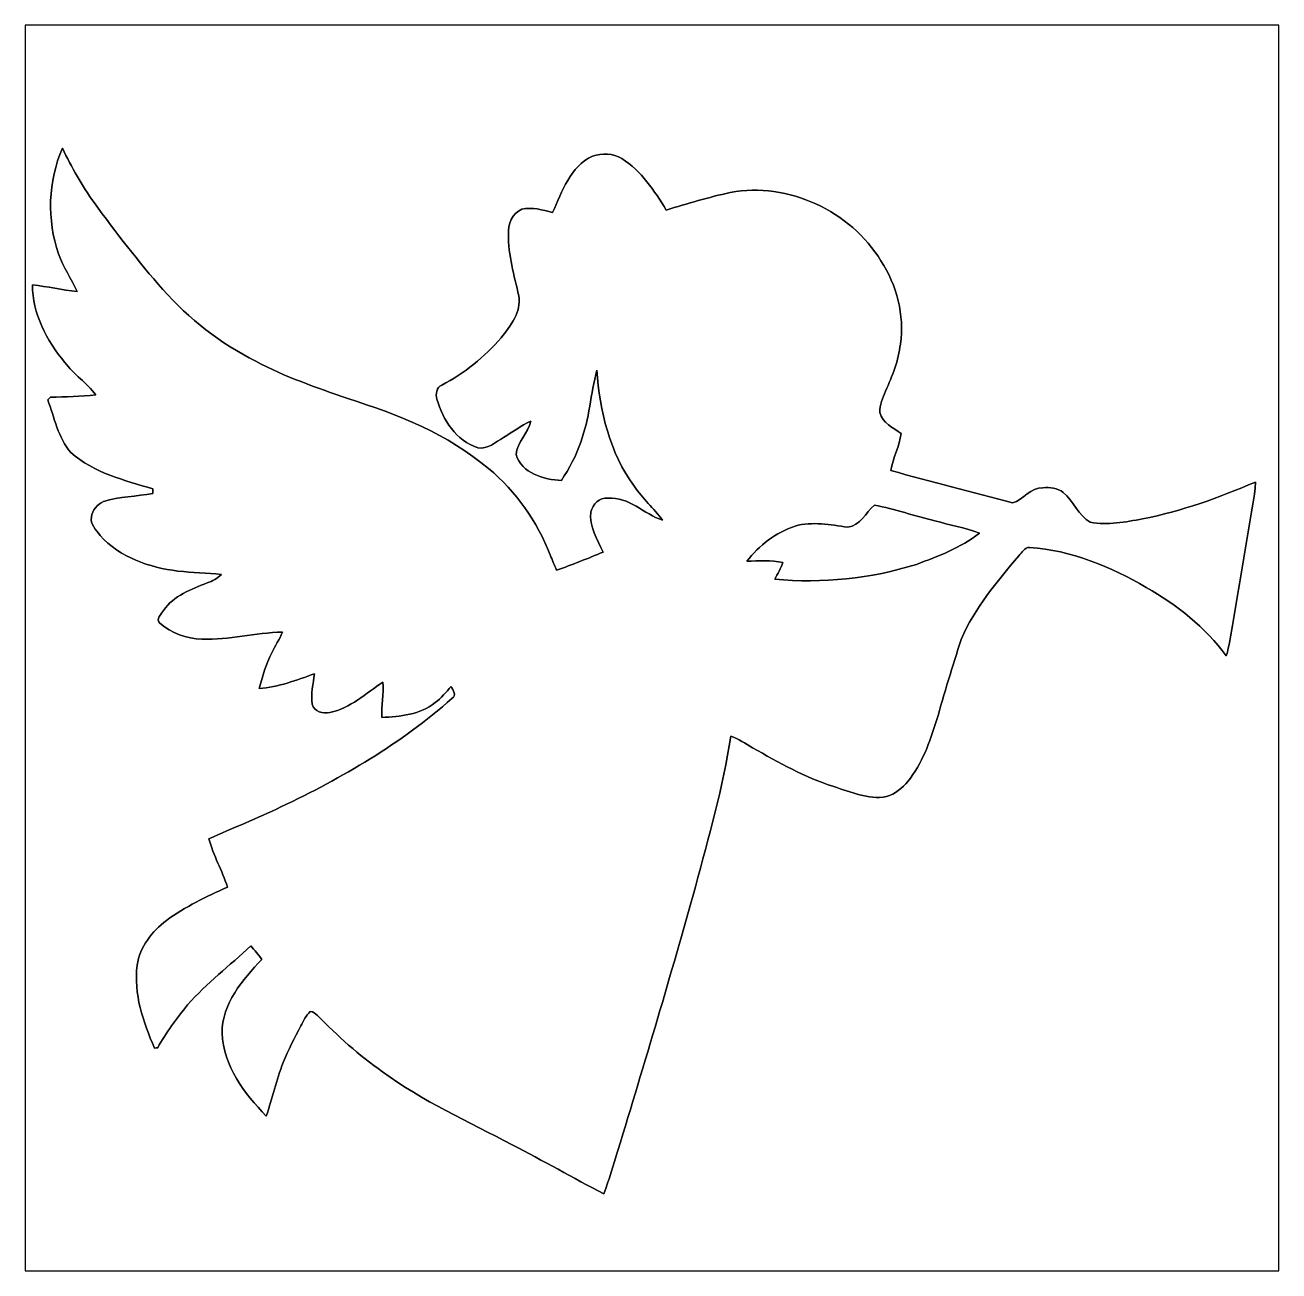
# Model space of a CAD drawing. Header units: centimetres. Extents: x -16.8 to 16.8, y -16.7 to 16.7.
import ezdxf

# ---------------------------------------------------------------- set-up
doc = ezdxf.new("R2010")
doc.units = ezdxf.units.CM
doc.header["$MEASUREMENT"] = 0
doc.layers.add('Layer 1', color=7, linetype='Continuous')

msp = doc.modelspace()

# ---------------------------------------------------------------- linework, layer by layer
at = {"layer": 'Layer 1', "color": 7}
for points, knots in [([(-16.77458, 16.66875), (-16.77458, 16.66875), (16.77458, 16.66875), (16.77458, 16.66875), (16.77458, 16.66875), (16.77458, 16.66875), (16.77458, -16.66875), (16.77458, -16.66875), (16.77458, -16.66875), (16.77458, -16.66875), (-16.77458, -16.66875), (-16.77458, -16.66875), (-16.77458, -16.66875), (-16.77458, -16.66875), (-16.77458, 16.66875), (-16.77458, 16.66875), (-16.77458, 16.66875), (-16.77458, 16.66875), (-16.77458, 16.66875), (-16.77458, 16.66875)], [0, 0, 0, 0, 0.16666667, 0.16666667, 0.16666667, 0.16666667, 0.33333333, 0.33333333, 0.33333333, 0.33333333, 0.5, 0.5, 0.5, 0.5, 0.66666667, 0.66666667, 0.66666667, 0.66666667, 1, 1, 1, 1]), ([(-15.87888, 10.54347), (-15.74871, 10.1921), (-15.54268, 9.87637), (-15.37935, 9.54052), (-15.37935, 9.54052), (-15.78222, 9.58039), (-16.17768, 9.66823), (-16.57844, 9.7222), (-16.57844, 9.7222), (-16.5795, 8.94891), (-16.19779, 8.22396), (-15.71413, 7.64046), (-15.71413, 7.64046), (-15.46119, 7.32649), (-15.13064, 7.08625), (-14.87734, 6.77263), (-14.87734, 6.77263), (-15.28269, 6.72712), (-15.69014, 6.71795), (-16.0976, 6.7116), (-16.0976, 6.7116), (-16.12124, 6.68902), (-16.14488, 6.66679), (-16.16851, 6.64422), (-16.16851, 6.64422), (-15.9893, 6.16373), (-15.89334, 5.62716), (-15.54727, 5.23099), (-15.54727, 5.23099), (-14.93661, 4.68136), (-14.1164, 4.49192), (-13.35264, 4.25697), (-13.35264, 4.25697), (-13.35264, 4.22593), (-13.35229, 4.16348), (-13.35229, 4.13209), (-13.35229, 4.13209), (-13.79396, 4.05483), (-14.25081, 4.05624), (-14.68014, 3.91619), (-14.68014, 3.91619), (-14.83854, 3.83787), (-14.98247, 3.68759), (-15.00152, 3.50555), (-15.00152, 3.50555), (-15.03962, 3.30412), (-14.87276, 3.16159), (-14.76657, 3.01378), (-14.76657, 3.01378), (-14.23811, 2.42605), (-13.45212, 2.15194), (-12.68448, 2.05987), (-12.68448, 2.05987), (-12.29819, 2.01436), (-11.90837, 2.01789), (-11.52278, 1.96497), (-11.52278, 1.96497), (-11.63144, 1.86408), (-11.76196, 1.7907), (-11.90166, 1.74096), (-11.90166, 1.74096), (-12.3317, 1.57727), (-12.79701, 1.39841), (-13.06901, 1.00401), (-13.06901, 1.00401), (-13.12122, 0.91722), (-13.2902, 0.76306), (-13.16496, 0.66428), (-13.16496, 0.66428), (-12.86157, 0.38806), (-12.44776, 0.25612), (-12.04313, 0.23601), (-12.04313, 0.23601), (-11.31782, 0.20814), (-10.6105, 0.41134), (-9.88766, 0.42439), (-9.88766, 0.42439), (-9.96668, 0.23283), (-10.08168, 0.05962), (-10.17305, -0.12594), (-10.17305, -0.12594), (-10.33039, -0.42792), (-10.42141, -0.75777), (-10.51172, -1.08479), (-10.51172, -1.08479), (-9.99596, -1.0474), (-9.51124, -0.86043), (-9.02935, -0.68862), (-9.02935, -0.68862), (-9.06533, -0.95744), (-9.138, -1.2319), (-9.09038, -1.5046), (-9.09038, -1.5046), (-9.04311, -1.70744), (-8.79898, -1.76918), (-8.61942, -1.72473), (-8.61942, -1.72473), (-8.06803, -1.61466), (-7.65422, -1.2125), (-7.2009, -0.91193), (-7.2009, -0.91193), (-7.17479, -1.22802), (-7.23794, -1.54305), (-7.22877, -1.85914), (-7.22877, -1.85914), (-6.73911, -1.83092), (-6.19866, -1.78717), (-5.80531, -1.4605), (-5.80531, -1.4605), (-5.63457, -1.3462), (-5.51356, -1.17722), (-5.37316, -1.03046), (-5.37316, -1.03046), (-5.33224, -1.12924), (-5.21441, -1.27564), (-5.3527, -1.34902), (-5.3527, -1.34902), (-6.70878, -2.55623), (-8.29522, -3.47592), (-9.92858, -4.25379), (-9.92858, -4.25379), (-10.55829, -4.56494), (-11.21551, -4.81365), (-11.85439, -5.10364), (-11.85439, -5.10364), (-11.73551, -5.55166), (-11.50303, -5.95736), (-11.35944, -6.39621), (-11.35944, -6.39621), (-11.92318, -6.65551), (-12.49292, -6.91974), (-12.99386, -7.29086), (-12.99386, -7.29086), (-13.37628, -7.58578), (-13.70683, -7.99324), (-13.77456, -8.48501), (-13.77456, -8.48501), (-13.87793, -9.25266), (-13.61264, -10.00901), (-13.31383, -10.70575), (-13.31383, -10.70575), (-13.29196, -10.70398), (-13.24822, -10.70046), (-13.22634, -10.69869), (-13.22634, -10.69869), (-12.9988, -10.29123), (-12.72752, -9.90776), (-12.42483, -9.55287), (-12.42483, -9.55287), (-11.91966, -8.9662), (-11.30018, -8.49806), (-10.73468, -7.97384), (-10.73468, -7.97384), (-10.63343, -8.09061), (-10.53289, -8.20843), (-10.43975, -8.33191), (-10.43975, -8.33191), (-10.95304, -8.88012), (-11.50691, -9.50948), (-11.50408, -10.30711), (-11.50408, -10.30711), (-11.47233, -11.182), (-10.90542, -11.91824), (-10.32122, -12.52361), (-10.32122, -12.52361), (-10.15506, -12.05054), (-10.05981, -11.55453), (-9.86473, -11.09169), (-9.86473, -11.09169), (-9.73843, -10.75196), (-9.55851, -10.43623), (-9.39377, -10.11484), (-9.39377, -10.11484), (-9.3151, -9.98502), (-9.26818, -9.82521), (-9.14259, -9.72996), (-9.14259, -9.72996), (-9.06286, -9.70986), (-9.00924, -9.79135), (-8.95315, -9.83403), (-8.95315, -9.83403), (-8.41199, -10.37837), (-7.84472, -10.90119), (-7.21289, -11.33969), (-7.21289, -11.33969), (-6.13445, -12.12391), (-4.91384, -12.67531), (-3.7398, -13.29584), (-3.7398, -13.29584), (-2.91536, -13.71988), (-2.10891, -14.17743), (-1.2894, -14.60994), (-1.2894, -14.60994), (-1.15076, -14.22647), (-1.03188, -13.83594), (-0.91299, -13.44648), (-0.91299, -13.44648), (-0.19473, -11.10192), (0.50306, -8.75065), (1.16381, -6.38881), (1.16381, -6.38881), (1.51765, -5.05531), (1.90041, -3.72463), (2.10749, -2.35797), (2.10749, -2.35797), (2.31704, -2.43134), (2.50261, -2.55588), (2.69275, -2.66806), (2.69275, -2.66806), (3.38914, -3.06599), (4.09399, -3.46075), (4.86092, -3.70911), (4.86092, -3.70911), (5.31707, -3.84775), (5.78485, -4.06859), (6.27345, -3.97757), (6.27345, -3.97757), (6.50769, -3.9183), (6.69396, -3.74615), (6.84883, -3.56905), (6.84883, -3.56905), (7.22665, -3.09351), (7.43514, -2.5146), (7.614, -1.94134), (7.614, -1.94134), (7.81826, -1.2132), (8.04086, -0.49036), (8.2737, 0.22895), (8.2737, 0.22895), (8.63424, 1.0668), (9.22867, 1.77377), (9.81216, 2.46451), (9.81216, 2.46451), (9.8993, 2.54741), (9.97162, 2.69416), (10.10391, 2.69169), (10.10391, 2.69169), (11.21516, 2.61373), (12.27314, 2.17946), (13.22634, 1.62172), (13.22634, 1.62172), (14.04373, 1.15111), (14.80291, 0.55527), (15.36629, -0.20814), (15.36629, -0.20814), (15.45026, 0.05503), (15.48447, 0.3302), (15.52963, 0.60149), (15.52963, 0.60149), (15.67427, 1.45486), (15.82314, 2.30752), (15.95826, 3.1623), (15.95826, 3.1623), (16.02634, 3.58775), (16.129, 4.00967), (16.14629, 4.44183), (16.14629, 4.44183), (15.17403, 4.02061), (14.16932, 3.66289), (13.12862, 3.45475), (13.12862, 3.45475), (12.66754, 3.3715), (12.19235, 3.28119), (11.72527, 3.36444), (11.72527, 3.36444), (11.40354, 3.54542), (11.28607, 3.93524), (11.00349, 4.16031), (11.00349, 4.16031), (10.8518, 4.28131), (10.64754, 4.30953), (10.45986, 4.28554), (10.45986, 4.28554), (10.12966, 4.30742), (9.94234, 3.96416), (9.64953, 3.88267), (9.64953, 3.88267), (8.56544, 4.17865), (7.46972, 4.43971), (6.38916, 4.75121), (6.38916, 4.75121), (6.45548, 5.08952), (6.6167, 5.40173), (6.66715, 5.74358), (6.66715, 5.74358), (6.44701, 5.88574), (6.1655, 6.02721), (6.09388, 6.30132), (6.09388, 6.30132), (6.09353, 6.50134), (6.17679, 6.69114), (6.24911, 6.87423), (6.24911, 6.87423), (6.43079, 7.27569), (6.60012, 7.6902), (6.64527, 8.13259), (6.64527, 8.13259), (6.76028, 8.90623), (6.55108, 9.70809), (6.12634, 10.35861), (6.12634, 10.35861), (5.31107, 11.69776), (3.64419, 12.4774), (2.0955, 12.18882), (2.0955, 12.18882), (1.51694, 12.06253), (0.94897, 11.89179), (0.38276, 11.71928), (0.38276, 11.71928), (0.06315, 12.23645), (-0.28222, 12.76597), (-0.80927, 13.09441), (-0.80927, 13.09441), (-1.03928, 13.24187), (-1.33914, 13.24822), (-1.59244, 13.16284), (-1.59244, 13.16284), (-2.19004, 12.88344), (-2.40383, 12.21352), (-2.661, 11.65719), (-2.661, 11.65719), (-2.93053, 11.72034), (-3.20851, 11.80853), (-3.4858, 11.73939), (-3.4858, 11.73939), (-3.74721, 11.6392), (-3.84916, 11.33299), (-3.84351, 11.0744), (-3.84351, 11.0744), (-3.84669, 10.51172), (-3.68653, 9.96703), (-3.56341, 9.4234), (-3.56341, 9.4234), (-3.49356, 8.99054), (-3.78284, 8.61977), (-4.03472, 8.30368), (-4.03472, 8.30368), (-4.48628, 7.79321), (-5.0165, 7.34483), (-5.62575, 7.03368), (-5.62575, 7.03368), (-5.77744, 6.98324), (-5.79191, 6.78956), (-5.7531, 6.6608), (-5.7531, 6.6608), (-5.60246, 6.10164), (-5.23487, 5.54567), (-4.66231, 5.35728), (-4.66231, 5.35728), (-4.39596, 5.31213), (-4.18571, 5.50757), (-3.9751, 5.6321), (-3.9751, 5.6321), (-3.73133, 5.77568), (-3.50379, 5.9503), (-3.24591, 6.06919), (-3.24591, 6.06919), (-3.31646, 5.74851), (-3.61174, 5.50862), (-3.6382, 5.18019), (-3.6382, 5.18019), (-3.48403, 4.67007), (-2.8956, 4.50956), (-2.42217, 4.48134), (-2.42217, 4.48134), (-2.21791, 4.80624), (-2.02353, 5.14138), (-1.90782, 5.50968), (-1.90782, 5.50968), (-1.67464, 6.13093), (-1.64183, 6.79979), (-1.47461, 7.43761), (-1.47461, 7.43761), (-1.40229, 6.3433), (-1.13136, 5.22111), (-0.47131, 4.32541), (-0.47131, 4.32541), (-0.25083, 3.99944), (0.04621, 3.73698), (0.28081, 3.4223), (0.28081, 3.4223), (-0.21908, 3.58105), (-0.61207, 4.058), (-1.1811, 4.00509), (-1.1811, 4.00509), (-1.41323, 4.0446), (-1.57586, 3.83893), (-1.63795, 3.64525), (-1.63795, 3.64525), (-1.68769, 3.24944), (-1.46262, 2.90795), (-1.30563, 2.56434), (-1.30563, 2.56434), (-1.71979, 2.39959), (-2.13078, 2.22391), (-2.55517, 2.08598), (-2.55517, 2.08598), (-2.61479, 2.22074), (-2.66982, 2.35797), (-2.7245, 2.49449), (-2.7245, 2.49449), (-3.07128, 3.38243), (-3.63502, 4.19065), (-4.37127, 4.79954), (-4.37127, 4.79954), (-5.45571, 5.71888), (-6.79873, 6.25792), (-8.14282, 6.67279), (-8.14282, 6.67279), (-8.97396, 6.97406), (-9.82133, 7.24958), (-10.60133, 7.67221), (-10.60133, 7.67221), (-11.54324, 8.1467), (-12.39167, 8.80251), (-13.08911, 9.59344), (-13.08911, 9.59344), (-13.73858, 10.33815), (-14.34783, 11.11814), (-14.92568, 11.91966), (-14.92568, 11.91966), (-15.25411, 12.37544), (-15.53104, 12.86475), (-15.77234, 13.37169), (-15.77234, 13.37169), (-16.16851, 12.48657), (-16.19038, 11.45752), (-15.87888, 10.54347)], [0, 0, 0, 0, 0.00925926, 0.00925926, 0.00925926, 0.00925926, 0.01851852, 0.01851852, 0.01851852, 0.01851852, 0.02777778, 0.02777778, 0.02777778, 0.02777778, 0.03703704, 0.03703704, 0.03703704, 0.03703704, 0.0462963, 0.0462963, 0.0462963, 0.0462963, 0.05555556, 0.05555556, 0.05555556, 0.05555556, 0.06481481, 0.06481481, 0.06481481, 0.06481481, 0.07407407, 0.07407407, 0.07407407, 0.07407407, 0.08333333, 0.08333333, 0.08333333, 0.08333333, 0.09259259, 0.09259259, 0.09259259, 0.09259259, 0.10185185, 0.10185185, 0.10185185, 0.10185185, 0.11111111, 0.11111111, 0.11111111, 0.11111111, 0.12037037, 0.12037037, 0.12037037, 0.12037037, 0.12962963, 0.12962963, 0.12962963, 0.12962963, 0.13888889, 0.13888889, 0.13888889, 0.13888889, 0.14814815, 0.14814815, 0.14814815, 0.14814815, 0.15740741, 0.15740741, 0.15740741, 0.15740741, 0.16666667, 0.16666667, 0.16666667, 0.16666667, 0.17592593, 0.17592593, 0.17592593, 0.17592593, 0.18518519, 0.18518519, 0.18518519, 0.18518519, 0.19444444, 0.19444444, 0.19444444, 0.19444444, 0.2037037, 0.2037037, 0.2037037, 0.2037037, 0.21296296, 0.21296296, 0.21296296, 0.21296296, 0.22222222, 0.22222222, 0.22222222, 0.22222222, 0.23148148, 0.23148148, 0.23148148, 0.23148148, 0.24074074, 0.24074074, 0.24074074, 0.24074074, 0.25, 0.25, 0.25, 0.25, 0.25925926, 0.25925926, 0.25925926, 0.25925926, 0.26851852, 0.26851852, 0.26851852, 0.26851852, 0.27777778, 0.27777778, 0.27777778, 0.27777778, 0.28703704, 0.28703704, 0.28703704, 0.28703704, 0.2962963, 0.2962963, 0.2962963, 0.2962963, 0.30555556, 0.30555556, 0.30555556, 0.30555556, 0.31481481, 0.31481481, 0.31481481, 0.31481481, 0.32407407, 0.32407407, 0.32407407, 0.32407407, 0.33333333, 0.33333333, 0.33333333, 0.33333333, 0.34259259, 0.34259259, 0.34259259, 0.34259259, 0.35185185, 0.35185185, 0.35185185, 0.35185185, 0.36111111, 0.36111111, 0.36111111, 0.36111111, 0.37037037, 0.37037037, 0.37037037, 0.37037037, 0.37962963, 0.37962963, 0.37962963, 0.37962963, 0.38888889, 0.38888889, 0.38888889, 0.38888889, 0.39814815, 0.39814815, 0.39814815, 0.39814815, 0.40740741, 0.40740741, 0.40740741, 0.40740741, 0.41666667, 0.41666667, 0.41666667, 0.41666667, 0.42592593, 0.42592593, 0.42592593, 0.42592593, 0.43518519, 0.43518519, 0.43518519, 0.43518519, 0.44444444, 0.44444444, 0.44444444, 0.44444444, 0.4537037, 0.4537037, 0.4537037, 0.4537037, 0.46296296, 0.46296296, 0.46296296, 0.46296296, 0.47222222, 0.47222222, 0.47222222, 0.47222222, 0.48148148, 0.48148148, 0.48148148, 0.48148148, 0.49074074, 0.49074074, 0.49074074, 0.49074074, 0.5, 0.5, 0.5, 0.5, 0.50925926, 0.50925926, 0.50925926, 0.50925926, 0.51851852, 0.51851852, 0.51851852, 0.51851852, 0.52777778, 0.52777778, 0.52777778, 0.52777778, 0.53703704, 0.53703704, 0.53703704, 0.53703704, 0.5462963, 0.5462963, 0.5462963, 0.5462963, 0.55555556, 0.55555556, 0.55555556, 0.55555556, 0.56481481, 0.56481481, 0.56481481, 0.56481481, 0.57407407, 0.57407407, 0.57407407, 0.57407407, 0.58333333, 0.58333333, 0.58333333, 0.58333333, 0.59259259, 0.59259259, 0.59259259, 0.59259259, 0.60185185, 0.60185185, 0.60185185, 0.60185185, 0.61111111, 0.61111111, 0.61111111, 0.61111111, 0.62037037, 0.62037037, 0.62037037, 0.62037037, 0.62962963, 0.62962963, 0.62962963, 0.62962963, 0.63888889, 0.63888889, 0.63888889, 0.63888889, 0.64814815, 0.64814815, 0.64814815, 0.64814815, 0.65740741, 0.65740741, 0.65740741, 0.65740741, 0.66666667, 0.66666667, 0.66666667, 0.66666667, 0.67592593, 0.67592593, 0.67592593, 0.67592593, 0.68518519, 0.68518519, 0.68518519, 0.68518519, 0.69444444, 0.69444444, 0.69444444, 0.69444444, 0.7037037, 0.7037037, 0.7037037, 0.7037037, 0.71296296, 0.71296296, 0.71296296, 0.71296296, 0.72222222, 0.72222222, 0.72222222, 0.72222222, 0.73148148, 0.73148148, 0.73148148, 0.73148148, 0.74074074, 0.74074074, 0.74074074, 0.74074074, 0.75, 0.75, 0.75, 0.75, 0.75925926, 0.75925926, 0.75925926, 0.75925926, 0.76851852, 0.76851852, 0.76851852, 0.76851852, 0.77777778, 0.77777778, 0.77777778, 0.77777778, 0.78703704, 0.78703704, 0.78703704, 0.78703704, 0.7962963, 0.7962963, 0.7962963, 0.7962963, 0.80555556, 0.80555556, 0.80555556, 0.80555556, 0.81481481, 0.81481481, 0.81481481, 0.81481481, 0.82407407, 0.82407407, 0.82407407, 0.82407407, 0.83333333, 0.83333333, 0.83333333, 0.83333333, 0.84259259, 0.84259259, 0.84259259, 0.84259259, 0.85185185, 0.85185185, 0.85185185, 0.85185185, 0.86111111, 0.86111111, 0.86111111, 0.86111111, 0.87037037, 0.87037037, 0.87037037, 0.87037037, 0.87962963, 0.87962963, 0.87962963, 0.87962963, 0.88888889, 0.88888889, 0.88888889, 0.88888889, 0.89814815, 0.89814815, 0.89814815, 0.89814815, 0.90740741, 0.90740741, 0.90740741, 0.90740741, 0.91666667, 0.91666667, 0.91666667, 0.91666667, 0.92592593, 0.92592593, 0.92592593, 0.92592593, 0.93518519, 0.93518519, 0.93518519, 0.93518519, 0.94444444, 0.94444444, 0.94444444, 0.94444444, 0.9537037, 0.9537037, 0.9537037, 0.9537037, 0.96296296, 0.96296296, 0.96296296, 0.96296296, 0.97222222, 0.97222222, 0.97222222, 0.97222222, 0.98148148, 0.98148148, 0.98148148, 0.98148148, 1, 1, 1, 1]), ([(5.23875, 3.23497), (5.57459, 3.26143), (5.71324, 3.62938), (5.94995, 3.82094), (5.94995, 3.82094), (6.49817, 3.72145), (7.02486, 3.53131), (7.56708, 3.40431), (7.56708, 3.40431), (7.96255, 3.28824), (8.37706, 3.23215), (8.75912, 3.07164), (8.75912, 3.07164), (8.25782, 2.68746), (7.66339, 2.45004), (7.07355, 2.23838), (7.07355, 2.23838), (5.85364, 1.85561), (4.55612, 1.71979), (3.28366, 1.84044), (3.28366, 1.84044), (3.36409, 1.98649), (3.45017, 2.13043), (3.50167, 2.28988), (3.50167, 2.28988), (3.18241, 2.35197), (2.85609, 2.33892), (2.53365, 2.32022), (2.53365, 2.32022), (2.86491, 2.74638), (3.31223, 3.09104), (3.82729, 3.26214), (3.82729, 3.26214), (4.29366, 3.39302), (4.77167, 3.29565), (5.23875, 3.23497)], [0, 0, 0, 0, 0.1, 0.1, 0.1, 0.1, 0.2, 0.2, 0.2, 0.2, 0.3, 0.3, 0.3, 0.3, 0.4, 0.4, 0.4, 0.4, 0.5, 0.5, 0.5, 0.5, 0.6, 0.6, 0.6, 0.6, 0.7, 0.7, 0.7, 0.7, 0.8, 0.8, 0.8, 0.8, 1, 1, 1, 1])]:
    msp.add_open_spline(points, degree=3, knots=knots, dxfattribs=at)
at = {"layer": 'Layer 1', "color": 252}
for points, knots in [([(-15.87888, 10.54347), (-16.19038, 11.45752), (-16.16851, 12.48657), (-15.77234, 13.37169), (-15.77234, 13.37169), (-15.53104, 12.86475), (-15.25411, 12.37544), (-14.92568, 11.91966), (-14.92568, 11.91966), (-14.34783, 11.11814), (-13.73858, 10.33815), (-13.08911, 9.59344), (-13.08911, 9.59344), (-12.39167, 8.80251), (-11.54324, 8.1467), (-10.60133, 7.67221), (-10.60133, 7.67221), (-9.82133, 7.24958), (-8.97396, 6.97406), (-8.14282, 6.67279), (-8.14282, 6.67279), (-6.79873, 6.25792), (-5.45571, 5.71888), (-4.37127, 4.79954), (-4.37127, 4.79954), (-3.63502, 4.19065), (-3.07128, 3.38243), (-2.7245, 2.49449), (-2.7245, 2.49449), (-2.66982, 2.35797), (-2.61479, 2.22074), (-2.55517, 2.08598), (-2.55517, 2.08598), (-2.13078, 2.22391), (-1.71979, 2.39959), (-1.30563, 2.56434), (-1.30563, 2.56434), (-1.46262, 2.90795), (-1.68769, 3.24944), (-1.63795, 3.64525), (-1.63795, 3.64525), (-1.57586, 3.83893), (-1.41323, 4.0446), (-1.1811, 4.00509), (-1.1811, 4.00509), (-0.61207, 4.058), (-0.21908, 3.58105), (0.28081, 3.4223), (0.28081, 3.4223), (0.04621, 3.73698), (-0.25083, 3.99944), (-0.47131, 4.32541), (-0.47131, 4.32541), (-1.13136, 5.22111), (-1.40229, 6.3433), (-1.47461, 7.43761), (-1.47461, 7.43761), (-1.64183, 6.79979), (-1.67464, 6.13093), (-1.90782, 5.50968), (-1.90782, 5.50968), (-2.02353, 5.14138), (-2.21791, 4.80624), (-2.42217, 4.48134), (-2.42217, 4.48134), (-2.8956, 4.50956), (-3.48403, 4.67007), (-3.6382, 5.18019), (-3.6382, 5.18019), (-3.61174, 5.50862), (-3.31646, 5.74851), (-3.24591, 6.06919), (-3.24591, 6.06919), (-3.50379, 5.9503), (-3.73133, 5.77568), (-3.9751, 5.6321), (-3.9751, 5.6321), (-4.18571, 5.50757), (-4.39596, 5.31213), (-4.66231, 5.35728), (-4.66231, 5.35728), (-5.23487, 5.54567), (-5.60246, 6.10164), (-5.7531, 6.6608), (-5.7531, 6.6608), (-5.79191, 6.78956), (-5.77744, 6.98324), (-5.62575, 7.03368), (-5.62575, 7.03368), (-5.0165, 7.34483), (-4.48628, 7.79321), (-4.03472, 8.30368), (-4.03472, 8.30368), (-3.78284, 8.61977), (-3.49356, 8.99054), (-3.56341, 9.4234), (-3.56341, 9.4234), (-3.68653, 9.96703), (-3.84669, 10.51172), (-3.84351, 11.0744), (-3.84351, 11.0744), (-3.84916, 11.33299), (-3.74721, 11.6392), (-3.4858, 11.73939), (-3.4858, 11.73939), (-3.20851, 11.80853), (-2.93053, 11.72034), (-2.661, 11.65719), (-2.661, 11.65719), (-2.40383, 12.21352), (-2.19004, 12.88344), (-1.59244, 13.16284), (-1.59244, 13.16284), (-1.33914, 13.24822), (-1.03928, 13.24187), (-0.80927, 13.09441), (-0.80927, 13.09441), (-0.28222, 12.76597), (0.06315, 12.23645), (0.38276, 11.71928), (0.38276, 11.71928), (0.94897, 11.89179), (1.51694, 12.06253), (2.0955, 12.18882), (2.0955, 12.18882), (3.64419, 12.4774), (5.31107, 11.69776), (6.12634, 10.35861), (6.12634, 10.35861), (6.55108, 9.70809), (6.76028, 8.90623), (6.64527, 8.13259), (6.64527, 8.13259), (6.60012, 7.6902), (6.43079, 7.27569), (6.24911, 6.87423), (6.24911, 6.87423), (6.17679, 6.69114), (6.09353, 6.50134), (6.09388, 6.30132), (6.09388, 6.30132), (6.1655, 6.02721), (6.44701, 5.88574), (6.66715, 5.74358), (6.66715, 5.74358), (6.6167, 5.40173), (6.45548, 5.08952), (6.38916, 4.75121), (6.38916, 4.75121), (7.46972, 4.43971), (8.56544, 4.17865), (9.64953, 3.88267), (9.64953, 3.88267), (9.94234, 3.96416), (10.12966, 4.30742), (10.45986, 4.28554), (10.45986, 4.28554), (10.64754, 4.30953), (10.8518, 4.28131), (11.00349, 4.16031), (11.00349, 4.16031), (11.28607, 3.93524), (11.40354, 3.54542), (11.72527, 3.36444), (11.72527, 3.36444), (12.19235, 3.28119), (12.66754, 3.3715), (13.12862, 3.45475), (13.12862, 3.45475), (14.16932, 3.66289), (15.17403, 4.02061), (16.14629, 4.44183), (16.14629, 4.44183), (16.129, 4.00967), (16.02634, 3.58775), (15.95826, 3.1623), (15.95826, 3.1623), (15.82314, 2.30752), (15.67427, 1.45486), (15.52963, 0.60149), (15.52963, 0.60149), (15.48447, 0.3302), (15.45026, 0.05503), (15.36629, -0.20814), (15.36629, -0.20814), (14.80291, 0.55527), (14.04373, 1.15111), (13.22634, 1.62172), (13.22634, 1.62172), (12.27314, 2.17946), (11.21516, 2.61373), (10.10391, 2.69169), (10.10391, 2.69169), (9.97162, 2.69416), (9.8993, 2.54741), (9.81216, 2.46451), (9.81216, 2.46451), (9.22867, 1.77377), (8.63424, 1.0668), (8.2737, 0.22895), (8.2737, 0.22895), (8.04086, -0.49036), (7.81826, -1.2132), (7.614, -1.94134), (7.614, -1.94134), (7.43514, -2.5146), (7.22665, -3.09351), (6.84883, -3.56905), (6.84883, -3.56905), (6.69396, -3.74615), (6.50769, -3.9183), (6.27345, -3.97757), (6.27345, -3.97757), (5.78485, -4.06859), (5.31707, -3.84775), (4.86092, -3.70911), (4.86092, -3.70911), (4.09399, -3.46075), (3.38914, -3.06599), (2.69275, -2.66806), (2.69275, -2.66806), (2.50261, -2.55588), (2.31704, -2.43134), (2.10749, -2.35797), (2.10749, -2.35797), (1.90041, -3.72463), (1.51765, -5.05531), (1.16381, -6.38881), (1.16381, -6.38881), (0.50306, -8.75065), (-0.19473, -11.10192), (-0.91299, -13.44648), (-0.91299, -13.44648), (-1.03188, -13.83594), (-1.15076, -14.22647), (-1.2894, -14.60994), (-1.2894, -14.60994), (-2.10891, -14.17743), (-2.91536, -13.71988), (-3.7398, -13.29584), (-3.7398, -13.29584), (-4.91384, -12.67531), (-6.13445, -12.12391), (-7.21289, -11.33969), (-7.21289, -11.33969), (-7.84472, -10.90119), (-8.41199, -10.37837), (-8.95315, -9.83403), (-8.95315, -9.83403), (-9.00924, -9.79135), (-9.06286, -9.70986), (-9.14259, -9.72996), (-9.14259, -9.72996), (-9.26818, -9.82521), (-9.3151, -9.98502), (-9.39377, -10.11484), (-9.39377, -10.11484), (-9.55851, -10.43623), (-9.73843, -10.75196), (-9.86473, -11.09169), (-9.86473, -11.09169), (-10.05981, -11.55453), (-10.15506, -12.05054), (-10.32122, -12.52361), (-10.32122, -12.52361), (-10.90542, -11.91824), (-11.47233, -11.182), (-11.50408, -10.30711), (-11.50408, -10.30711), (-11.50691, -9.50948), (-10.95304, -8.88012), (-10.43975, -8.33191), (-10.43975, -8.33191), (-10.53289, -8.20843), (-10.63343, -8.09061), (-10.73468, -7.97384), (-10.73468, -7.97384), (-11.30018, -8.49806), (-11.91966, -8.9662), (-12.42483, -9.55287), (-12.42483, -9.55287), (-12.72752, -9.90776), (-12.9988, -10.29123), (-13.22634, -10.69869), (-13.22634, -10.69869), (-13.24822, -10.70046), (-13.29196, -10.70398), (-13.31383, -10.70575), (-13.31383, -10.70575), (-13.61264, -10.00901), (-13.87793, -9.25266), (-13.77456, -8.48501), (-13.77456, -8.48501), (-13.70683, -7.99324), (-13.37628, -7.58578), (-12.99386, -7.29086), (-12.99386, -7.29086), (-12.49292, -6.91974), (-11.92318, -6.65551), (-11.35944, -6.39621), (-11.35944, -6.39621), (-11.50303, -5.95736), (-11.73551, -5.55166), (-11.85439, -5.10364), (-11.85439, -5.10364), (-11.21551, -4.81365), (-10.55829, -4.56494), (-9.92858, -4.25379), (-9.92858, -4.25379), (-8.29522, -3.47592), (-6.70878, -2.55623), (-5.3527, -1.34902), (-5.3527, -1.34902), (-5.21441, -1.27564), (-5.33224, -1.12924), (-5.37316, -1.03046), (-5.37316, -1.03046), (-5.51356, -1.17722), (-5.63457, -1.3462), (-5.80531, -1.4605), (-5.80531, -1.4605), (-6.19866, -1.78717), (-6.73911, -1.83092), (-7.22877, -1.85914), (-7.22877, -1.85914), (-7.23794, -1.54305), (-7.17479, -1.22802), (-7.2009, -0.91193), (-7.2009, -0.91193), (-7.65422, -1.2125), (-8.06803, -1.61466), (-8.61942, -1.72473), (-8.61942, -1.72473), (-8.79898, -1.76918), (-9.04311, -1.70744), (-9.09038, -1.5046), (-9.09038, -1.5046), (-9.138, -1.2319), (-9.06533, -0.95744), (-9.02935, -0.68862), (-9.02935, -0.68862), (-9.51124, -0.86043), (-9.99596, -1.0474), (-10.51172, -1.08479), (-10.51172, -1.08479), (-10.42141, -0.75777), (-10.33039, -0.42792), (-10.17305, -0.12594), (-10.17305, -0.12594), (-10.08168, 0.05962), (-9.96668, 0.23283), (-9.88766, 0.42439), (-9.88766, 0.42439), (-10.6105, 0.41134), (-11.31782, 0.20814), (-12.04313, 0.23601), (-12.04313, 0.23601), (-12.44776, 0.25612), (-12.86157, 0.38806), (-13.16496, 0.66428), (-13.16496, 0.66428), (-13.2902, 0.76306), (-13.12122, 0.91722), (-13.06901, 1.00401), (-13.06901, 1.00401), (-12.79701, 1.39841), (-12.3317, 1.57727), (-11.90166, 1.74096), (-11.90166, 1.74096), (-11.76196, 1.7907), (-11.63144, 1.86408), (-11.52278, 1.96497), (-11.52278, 1.96497), (-11.90837, 2.01789), (-12.29819, 2.01436), (-12.68448, 2.05987), (-12.68448, 2.05987), (-13.45212, 2.15194), (-14.23811, 2.42605), (-14.76657, 3.01378), (-14.76657, 3.01378), (-14.87276, 3.16159), (-15.03962, 3.30412), (-15.00152, 3.50555), (-15.00152, 3.50555), (-14.98247, 3.68759), (-14.83854, 3.83787), (-14.68014, 3.91619), (-14.68014, 3.91619), (-14.25081, 4.05624), (-13.79396, 4.05483), (-13.35229, 4.13209), (-13.35229, 4.13209), (-13.35229, 4.16348), (-13.35264, 4.22593), (-13.35264, 4.25697), (-13.35264, 4.25697), (-14.1164, 4.49192), (-14.93661, 4.68136), (-15.54727, 5.23099), (-15.54727, 5.23099), (-15.89334, 5.62716), (-15.9893, 6.16373), (-16.16851, 6.64422), (-16.16851, 6.64422), (-16.14488, 6.66679), (-16.12124, 6.68902), (-16.0976, 6.7116), (-16.0976, 6.7116), (-15.69014, 6.71795), (-15.28269, 6.72712), (-14.87734, 6.77263), (-14.87734, 6.77263), (-15.13064, 7.08625), (-15.46119, 7.32649), (-15.71413, 7.64046), (-15.71413, 7.64046), (-16.19779, 8.22396), (-16.5795, 8.94891), (-16.57844, 9.7222), (-16.57844, 9.7222), (-16.17768, 9.66823), (-15.78222, 9.58039), (-15.37935, 9.54052), (-15.37935, 9.54052), (-15.54268, 9.87637), (-15.74871, 10.1921), (-15.87888, 10.54347), (-15.87888, 10.54347), (-15.87888, 10.54347), (-15.87888, 10.54347), (-15.87888, 10.54347)], [0, 0, 0, 0, 0.00917431, 0.00917431, 0.00917431, 0.00917431, 0.01834862, 0.01834862, 0.01834862, 0.01834862, 0.02752294, 0.02752294, 0.02752294, 0.02752294, 0.03669725, 0.03669725, 0.03669725, 0.03669725, 0.04587156, 0.04587156, 0.04587156, 0.04587156, 0.05504587, 0.05504587, 0.05504587, 0.05504587, 0.06422018, 0.06422018, 0.06422018, 0.06422018, 0.0733945, 0.0733945, 0.0733945, 0.0733945, 0.08256881, 0.08256881, 0.08256881, 0.08256881, 0.09174312, 0.09174312, 0.09174312, 0.09174312, 0.10091743, 0.10091743, 0.10091743, 0.10091743, 0.11009174, 0.11009174, 0.11009174, 0.11009174, 0.11926606, 0.11926606, 0.11926606, 0.11926606, 0.12844037, 0.12844037, 0.12844037, 0.12844037, 0.13761468, 0.13761468, 0.13761468, 0.13761468, 0.14678899, 0.14678899, 0.14678899, 0.14678899, 0.1559633, 0.1559633, 0.1559633, 0.1559633, 0.16513761, 0.16513761, 0.16513761, 0.16513761, 0.17431193, 0.17431193, 0.17431193, 0.17431193, 0.18348624, 0.18348624, 0.18348624, 0.18348624, 0.19266055, 0.19266055, 0.19266055, 0.19266055, 0.20183486, 0.20183486, 0.20183486, 0.20183486, 0.21100917, 0.21100917, 0.21100917, 0.21100917, 0.22018349, 0.22018349, 0.22018349, 0.22018349, 0.2293578, 0.2293578, 0.2293578, 0.2293578, 0.23853211, 0.23853211, 0.23853211, 0.23853211, 0.24770642, 0.24770642, 0.24770642, 0.24770642, 0.25688073, 0.25688073, 0.25688073, 0.25688073, 0.26605505, 0.26605505, 0.26605505, 0.26605505, 0.27522936, 0.27522936, 0.27522936, 0.27522936, 0.28440367, 0.28440367, 0.28440367, 0.28440367, 0.29357798, 0.29357798, 0.29357798, 0.29357798, 0.30275229, 0.30275229, 0.30275229, 0.30275229, 0.31192661, 0.31192661, 0.31192661, 0.31192661, 0.32110092, 0.32110092, 0.32110092, 0.32110092, 0.33027523, 0.33027523, 0.33027523, 0.33027523, 0.33944954, 0.33944954, 0.33944954, 0.33944954, 0.34862385, 0.34862385, 0.34862385, 0.34862385, 0.35779817, 0.35779817, 0.35779817, 0.35779817, 0.36697248, 0.36697248, 0.36697248, 0.36697248, 0.37614679, 0.37614679, 0.37614679, 0.37614679, 0.3853211, 0.3853211, 0.3853211, 0.3853211, 0.39449541, 0.39449541, 0.39449541, 0.39449541, 0.40366972, 0.40366972, 0.40366972, 0.40366972, 0.41284404, 0.41284404, 0.41284404, 0.41284404, 0.42201835, 0.42201835, 0.42201835, 0.42201835, 0.43119266, 0.43119266, 0.43119266, 0.43119266, 0.44036697, 0.44036697, 0.44036697, 0.44036697, 0.44954128, 0.44954128, 0.44954128, 0.44954128, 0.4587156, 0.4587156, 0.4587156, 0.4587156, 0.46788991, 0.46788991, 0.46788991, 0.46788991, 0.47706422, 0.47706422, 0.47706422, 0.47706422, 0.48623853, 0.48623853, 0.48623853, 0.48623853, 0.49541284, 0.49541284, 0.49541284, 0.49541284, 0.50458716, 0.50458716, 0.50458716, 0.50458716, 0.51376147, 0.51376147, 0.51376147, 0.51376147, 0.52293578, 0.52293578, 0.52293578, 0.52293578, 0.53211009, 0.53211009, 0.53211009, 0.53211009, 0.5412844, 0.5412844, 0.5412844, 0.5412844, 0.55045872, 0.55045872, 0.55045872, 0.55045872, 0.55963303, 0.55963303, 0.55963303, 0.55963303, 0.56880734, 0.56880734, 0.56880734, 0.56880734, 0.57798165, 0.57798165, 0.57798165, 0.57798165, 0.58715596, 0.58715596, 0.58715596, 0.58715596, 0.59633028, 0.59633028, 0.59633028, 0.59633028, 0.60550459, 0.60550459, 0.60550459, 0.60550459, 0.6146789, 0.6146789, 0.6146789, 0.6146789, 0.62385321, 0.62385321, 0.62385321, 0.62385321, 0.63302752, 0.63302752, 0.63302752, 0.63302752, 0.64220183, 0.64220183, 0.64220183, 0.64220183, 0.65137615, 0.65137615, 0.65137615, 0.65137615, 0.66055046, 0.66055046, 0.66055046, 0.66055046, 0.66972477, 0.66972477, 0.66972477, 0.66972477, 0.67889908, 0.67889908, 0.67889908, 0.67889908, 0.68807339, 0.68807339, 0.68807339, 0.68807339, 0.69724771, 0.69724771, 0.69724771, 0.69724771, 0.70642202, 0.70642202, 0.70642202, 0.70642202, 0.71559633, 0.71559633, 0.71559633, 0.71559633, 0.72477064, 0.72477064, 0.72477064, 0.72477064, 0.73394495, 0.73394495, 0.73394495, 0.73394495, 0.74311927, 0.74311927, 0.74311927, 0.74311927, 0.75229358, 0.75229358, 0.75229358, 0.75229358, 0.76146789, 0.76146789, 0.76146789, 0.76146789, 0.7706422, 0.7706422, 0.7706422, 0.7706422, 0.77981651, 0.77981651, 0.77981651, 0.77981651, 0.78899083, 0.78899083, 0.78899083, 0.78899083, 0.79816514, 0.79816514, 0.79816514, 0.79816514, 0.80733945, 0.80733945, 0.80733945, 0.80733945, 0.81651376, 0.81651376, 0.81651376, 0.81651376, 0.82568807, 0.82568807, 0.82568807, 0.82568807, 0.83486239, 0.83486239, 0.83486239, 0.83486239, 0.8440367, 0.8440367, 0.8440367, 0.8440367, 0.85321101, 0.85321101, 0.85321101, 0.85321101, 0.86238532, 0.86238532, 0.86238532, 0.86238532, 0.87155963, 0.87155963, 0.87155963, 0.87155963, 0.88073394, 0.88073394, 0.88073394, 0.88073394, 0.88990826, 0.88990826, 0.88990826, 0.88990826, 0.89908257, 0.89908257, 0.89908257, 0.89908257, 0.90825688, 0.90825688, 0.90825688, 0.90825688, 0.91743119, 0.91743119, 0.91743119, 0.91743119, 0.9266055, 0.9266055, 0.9266055, 0.9266055, 0.93577982, 0.93577982, 0.93577982, 0.93577982, 0.94495413, 0.94495413, 0.94495413, 0.94495413, 0.95412844, 0.95412844, 0.95412844, 0.95412844, 0.96330275, 0.96330275, 0.96330275, 0.96330275, 0.97247706, 0.97247706, 0.97247706, 0.97247706, 0.98165138, 0.98165138, 0.98165138, 0.98165138, 1, 1, 1, 1]), ([(5.23875, 3.23497), (4.77167, 3.29565), (4.29366, 3.39302), (3.82729, 3.26214), (3.82729, 3.26214), (3.31223, 3.09104), (2.86491, 2.74638), (2.53365, 2.32022), (2.53365, 2.32022), (2.85609, 2.33892), (3.18241, 2.35197), (3.50167, 2.28988), (3.50167, 2.28988), (3.45017, 2.13043), (3.36409, 1.98649), (3.28366, 1.84044), (3.28366, 1.84044), (4.55612, 1.71979), (5.85364, 1.85561), (7.07355, 2.23838), (7.07355, 2.23838), (7.66339, 2.45004), (8.25782, 2.68746), (8.75912, 3.07164), (8.75912, 3.07164), (8.37706, 3.23215), (7.96255, 3.28824), (7.56708, 3.40431), (7.56708, 3.40431), (7.02486, 3.53131), (6.49817, 3.72145), (5.94995, 3.82094), (5.94995, 3.82094), (5.71324, 3.62938), (5.57459, 3.26143), (5.23875, 3.23497)], [0, 0, 0, 0, 0.1, 0.1, 0.1, 0.1, 0.2, 0.2, 0.2, 0.2, 0.3, 0.3, 0.3, 0.3, 0.4, 0.4, 0.4, 0.4, 0.5, 0.5, 0.5, 0.5, 0.6, 0.6, 0.6, 0.6, 0.7, 0.7, 0.7, 0.7, 0.8, 0.8, 0.8, 0.8, 1, 1, 1, 1])]:
    msp.add_open_spline(points, degree=3, knots=knots, dxfattribs=at)

doc.saveas('drawing.dxf')
